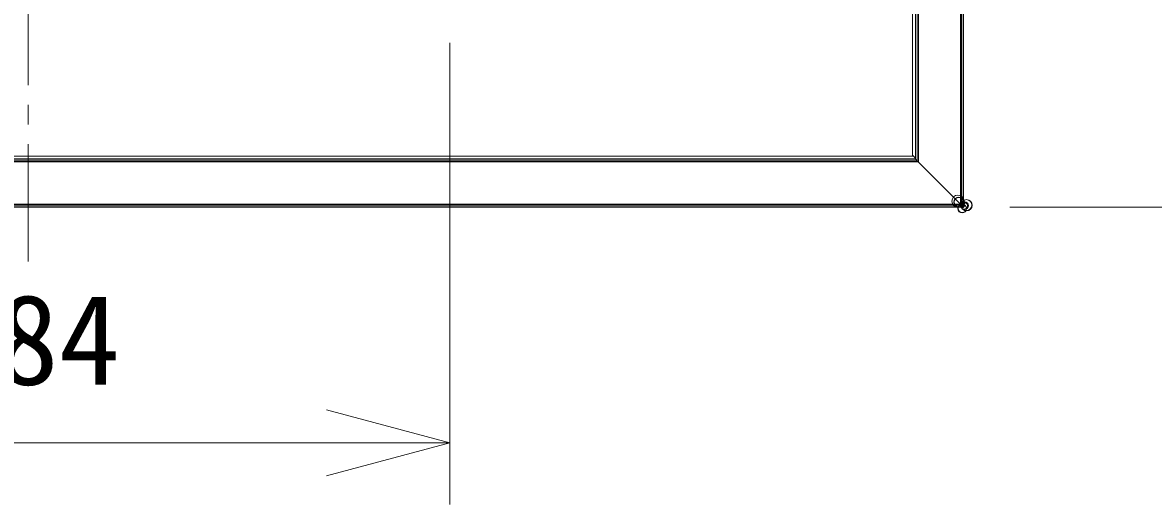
# Model space of a CAD drawing. Units: millimetres, scale not verified. Extents: x -63 to 62, y -56 to 57.
# Drawn here: x -10.07 to 12.85, y 5.28 to 15.05 of the extents above; entities that cross this region are included whole.
import ezdxf
from ezdxf.enums import TextEntityAlignment as Align

# ---------------------------------------------------------------- set-up
doc = ezdxf.new("R2010")
doc.units = ezdxf.units.MM
doc.header["$LTSCALE"] = 0.125
doc.linetypes.add('USER3', pattern=[28.575, 19.05, -3.175, 3.175, -3.175])
for name, color, linetype, lineweight in [('0-0_0', 7, 'Continuous', 18), ('0-5_SUNPO', 3, 'Continuous', 18), ('0-6_GAIKEI', 1, 'Continuous', 18)]:
    doc.layers.add(name, color=color, linetype=linetype, lineweight=lineweight)
doc.styles.add('ＭＳ ゴシック', font='')
doc.styles.get('ＭＳ ゴシック').set_extended_font_data('MS Gothic')

# ---------------------------------------------------------------- blocks, each defined once
blk = doc.blocks.new('_Open30')
at = {"layer": '0-0_0'}
blk.add_line((0, 0), (-1, 0), dxfattribs=at)
blk.add_lwpolyline([(-1, 0.26795), (0, 0), (-1, -0.26795)], dxfattribs=at)
blk = doc.blocks.new('D3')
at = {"layer": '0-5_SUNPO'}
for p, q in [((74.7224, 221.1075), (81.0974, 221.1075)), ((79.8474, 201.3075), (79.8474, 218.6075)), ((74.7224, 198.8075), (81.0974, 198.8075))]:
    blk.add_line(p, q, dxfattribs=at)
at = {"layer": '0-5_SUNPO', "xscale": 2.5, "yscale": 2.5}
for p, rotation in [((79.8474, 221.1075), 90), ((79.8474, 198.8075), 270)]:
    blk.add_blockref('_Open30', p, dxfattribs=dict(at, rotation=rotation))
at = {"layer": '0-5_SUNPO', "color": 7, "style": 'ＭＳ ゴシック'}
blk.add_text('892', height=1.833, rotation=90, dxfattribs=at).set_placement((79.2224, 208.0825), align=Align.BOTTOM_LEFT)
blk = doc.blocks.new('D4')
at = {"layer": '0-5_SUNPO'}
for p, q in [((46.2724, 202.1375), (46.2724, 192.7812)), ((63.3724, 202.1375), (63.3724, 192.7812)), ((48.7724, 194.0312), (60.8724, 194.0312))]:
    blk.add_line(p, q, dxfattribs=at)
at = {"layer": '0-5_SUNPO', "xscale": 2.5, "yscale": 2.5, "rotation": 180}
blk.add_blockref('_Open30', (46.2724, 194.0312), dxfattribs=at)
at = {"layer": '0-5_SUNPO', "xscale": 2.5, "yscale": 2.5}
blk.add_blockref('_Open30', (63.3724, 194.0312), dxfattribs=at)
at = {"layer": '0-5_SUNPO', "color": 7, "style": 'ＭＳ ゴシック'}
blk.add_text('684', height=1.833, dxfattribs=at).set_placement((52.9474, 194.6562), align=Align.BOTTOM_LEFT)

msp = doc.modelspace()

# ---------------------------------------------------------------- linework, layer by layer
at = {"layer": '0-6_GAIKEI', "color": 9, "linetype": 'USER3'}
msp.add_line((-9.9567, 10.208), (-9.9567, 34.5393), dxfattribs=at)
at = {"layer": '0-6_GAIKEI'}
for p, q in [((8.9631, 33.5561), (8.9631, 11.3656)), ((8.9985, 33.5558), (8.9985, 11.3659)), ((7.9733, 32.5609), (7.9733, 12.3609)), ((8.0293, 32.6168), (8.0293, 12.3049)), ((8.0322, 32.6373), (8.0322, 12.2844)), ((8.0324, 32.6374), (8.0324, 12.2843)), ((8.0655, 32.6706), (8.0655, 12.2512)), ((8.0901, 32.6952), (8.0901, 12.2265)), ((8.0901, 12.2265), (-28.0035, 12.2265)), ((8.0655, 12.2512), (-27.9789, 12.2512)), ((8.0324, 12.2843), (-27.9458, 12.2843)), ((-27.9456, 12.2874), (8.0322, 12.2874)), ((8.0322, 12.2844), (-27.9456, 12.2844)), ((-27.9042, 12.3434), (7.9908, 12.3434)), ((8.0293, 12.3049), (7.9733, 12.3609)), ((8.0322, 12.3049), (8.0293, 12.3049)), ((8.0322, 12.2844), (8.0634, 12.2532)), ((8.0634, 12.2532), (8.0634, 12.2533)), ((8.0655, 12.2512), (8.0634, 12.2532)), ((8.9433, 11.3734), (8.0655, 12.2512)), ((8.9433, 11.3712), (-28.8567, 11.3712)), ((8.9433, 11.3535), (-28.8567, 11.3535)), ((8.9433, 11.3182), (-28.8567, 11.3182)), ((8.9404, 11.3762), (8.9454, 11.3762)), ((8.9433, 11.3159), (8.9433, 11.3734)), ((8.956, 11.3585), (8.9433, 11.3585)), ((8.9433, 11.3232), (8.9557, 11.3232)), ((8.956, 11.3586), (8.9454, 11.3762)), ((8.9454, 11.3762), (8.9631, 11.3656)), ((8.9557, 11.3232), (8.9562, 11.3236)), ((8.956, 11.3585), (8.956, 11.3586)), ((8.9562, 11.3236), (8.956, 11.3585)), ((8.9631, 11.3656), (8.9631, 11.3656)), ((8.9631, 11.3656), (8.998, 11.3655)), ((8.998, 11.3655), (8.9985, 11.3659))]:
    msp.add_line(p, q, dxfattribs=at)
at = {"layer": '0-6_GAIKEI', "color": 7}
for p, q in [((8.9433, 11.3109), (-28.8567, 11.3109)), ((8.9433, 11.3109), (8.9433, 11.3159)), ((8.9577, 11.3159), (8.9433, 11.3159)), ((8.9577, 11.3159), (8.9577, 11.3159)), ((8.9686, 11.3236), (8.963, 11.3181)), ((8.998, 11.3531), (8.9686, 11.3236)), ((9.0036, 11.3587), (8.998, 11.3531)), ((9.0058, 11.364), (9.0058, 11.364))]:
    msp.add_line(p, q, dxfattribs=at)
at = {"layer": '0-6_GAIKEI'}
msp.add_lwpolyline([(8.9631, 33.5561), (8.9454, 33.5455), (8.9454, 11.3762)], dxfattribs=at)
at = {"layer": '0-6_GAIKEI', "color": 7}
msp.add_lwpolyline([(9.0058, 33.5578), (9.0058, 33.5578), (9.0058, 11.364)], dxfattribs=at)
at = {"layer": '0-6_GAIKEI'}
for centre, radius in [((8.8924, 11.4292), 0.1235), ((8.9077, 11.4098), 0.0988), ((8.912, 11.4139), 0.0987), ((9.0632, 11.3514), 0.1113), ((9.0685, 11.3478), 0.1154), ((8.9795, 11.2802), 0.0878), ((8.9805, 11.2832), 0.0847), ((8.943, 11.3767), 0.023), ((8.9458, 11.3779), 0.0219), ((8.9483, 11.3734), 0.0168), ((8.949, 11.3727), 0.0158), ((8.9495, 11.3715), 0.0145), ((8.9496, 11.3139), 0.00828), ((8.9763, 11.3379), 0.0253), ((8.9693, 11.3311), 0.0156), ((9.0303, 11.3392), 0.0762), ((9.0212, 11.3364), 0.0667), ((8.9593, 11.3673), 0.00416), ((8.9836, 11.3254), 0.0276), ((8.9651, 11.326), 0.00889), ((8.9639, 11.324), 0.00654), ((8.9835, 11.3451), 0.0256), ((8.9624, 11.3203), 0.00261), ((8.9619, 11.3197), 0.00195), ((8.9621, 11.3191), 0.00135), ((8.9633, 11.3654), 0.00031), ((8.9964, 11.3386), 0.027), ((8.9888, 11.3506), 0.018), ((8.9936, 11.355), 0.0115), ((8.9968, 11.3573), 0.00762), ((9.0108, 11.3818), 0.0186), ((9.0009, 11.3592), 0.00304), ((9.008, 11.373), 0.00928), ((9.0019, 11.3595), 0.00198), ((9.002, 11.3598), 0.00196), ((9.0026, 11.3596), 0.00133)]:
    msp.add_circle(centre, radius, dxfattribs=at)
msp.add_arc((8.1144, 12.3084), 0.075, 225, 227.21309, dxfattribs=at)
for centre, start_param, end_param in [((8.9562, 11.336), 5.2359878, 6.2831853), ((8.9857, 11.3655), 6.2831853, 7.3303829)]:
    msp.add_ellipse(centre, major_axis=(0.0124, -0.0124), ratio=0.57735, start_param=start_param, end_param=end_param, dxfattribs=at)
at = {"layer": '0-6_GAIKEI', "color": 7}
for centre, major_axis, start_param, end_param in [((8.9577, 11.3234), (-0.0053, 0.0053), 2.3561424, 3.1415927), ((8.9983, 11.364), (0.0053, -0.0053), 6.2831853, 7.0686355)]:
    msp.add_ellipse(centre, major_axis=major_axis, ratio=0.999896, start_param=start_param, end_param=end_param, dxfattribs=at)

# ---------------------------------------------------------------- block references
at = {"layer": '0-5_SUNPO'}
for name in ['D3', 'D4']:
    msp.add_blockref(name, (-64.7791, -187.4967), dxfattribs=at)

doc.saveas('drawing.dxf')
